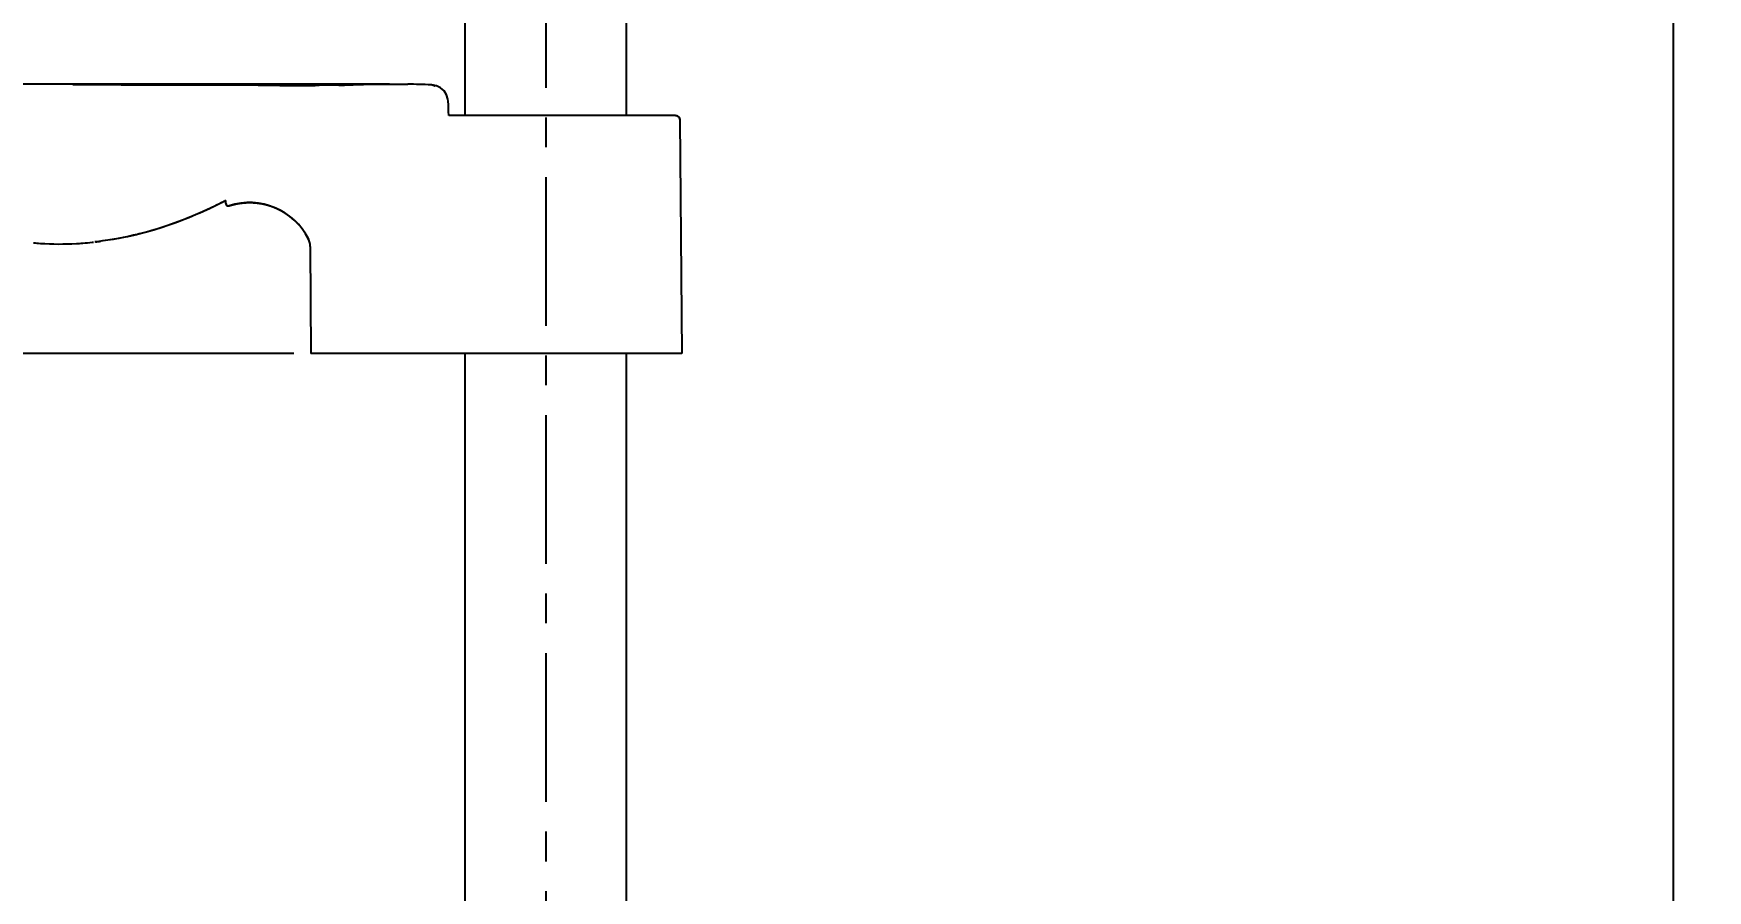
# Model space of a CAD drawing. Extents: x -5353 to -4933, y -5183 to -4589.
# Drawn here: x -5191.4 to -5092.8, y -5062.4 to -5012 of the extents above; entities that cross this region are included whole.
import ezdxf

# ---------------------------------------------------------------- set-up
doc = ezdxf.new("R2010")
doc.units = 0
doc.header["$LTSCALE"] = 7
doc.linetypes.add('CENTER', pattern=[2, 1.25, -0.25, 0.25, -0.25])
doc.layers.get('0').update_dxf_attribs({"color": 2, "linetype": 'CONTINUOUS'})
doc.layers.get('Defpoints').update_dxf_attribs({"linetype": 'CONTINUOUS'})
for name, color, linetype in [('DWG', 7, 'CONTINUOUS'), ('PRC5007_DXF_AXIS', 7, 'CONTINUOUS'), ('PRC5007_DXF_CONTINUOUS_LINE', 7, 'CONTINUOUS')]:
    doc.layers.add(name, color=color, linetype=linetype)
doc.styles.add('DD', font='romans', dxfattribs={"bigfont": 'GHS.shx'})
doc.dimstyles.new('DWJ', dxfattribs={"dimscale": 0, "dimtxt": 3.5, "dimasz": 3.5, "dimexe": 2, "dimexo": 1, "dimgap": 1, "dimtad": 1, "dimdec": 4, "dimdsep": 46, "dimtxsty": 'DD', "dimcen": 3, "dimclrd": 2, "dimclre": 2, "dimclrt": 2, "dimadec": 3, "dimazin": 2, "dimtfac": 1, "dimtdec": 4, "dimtmove": 0, "dimatfit": 3, "dimfxl": 1, "dimtvp": 1, "dimtolj": 1, "dimtzin": 0, "dimlwd": -1, "dimlwe": -1, "dimarcsym": 0})

# ---------------------------------------------------------------- blocks, each defined once
blk = doc.blocks.new('*D3')
at = {"layer": 'Defpoints', "color": 0, "transparency": 16777216}
for p in [(-5215.272, -5015.023), (-5210.228, -5015.023), (-5175.054, -5030.829)]:
    blk.add_point(p, dxfattribs=at)
at = {"layer": 'DWG', "color": 2, "transparency": 16777216}
for p, q in [((-5211.228, -5015.023), (-5217.272, -5015.023)), ((-5215.272, -5027.329), (-5215.272, -5018.523)), ((-5176.054, -5030.829), (-5217.272, -5030.829))]:
    blk.add_line(p, q, dxfattribs=at)
for points in [[(-5215.855, -5018.523), (-5214.688, -5018.523), (-5215.272, -5015.023)], [(-5215.855, -5027.329), (-5214.688, -5027.329), (-5215.272, -5030.829)]]:
    blk.add_solid(points, dxfattribs=at)
at = {"layer": 'DWG', "color": 2, "transparency": 16777216, "insert": (-5218.022, -5022.926), "char_height": 3.5, "attachment_point": 5, "rotation": 90, "style": 'DD'}
blk.add_mtext('\\A1;32', dxfattribs=at)
blk = doc.blocks.new('*D4')
at = {"layer": 'Defpoints', "color": 0, "transparency": 16777216}
for p in [(-5215.272, -5030.829), (-5175.054, -5030.829), (-5131.208, -5105.829)]:
    blk.add_point(p, dxfattribs=at)
at = {"layer": 'DWG', "color": 2, "transparency": 16777216}
for p, q in [((-5176.054, -5030.829), (-5217.272, -5030.829)), ((-5215.272, -5102.329), (-5215.272, -5034.329)), ((-5132.208, -5105.829), (-5217.272, -5105.829))]:
    blk.add_line(p, q, dxfattribs=at)
for points in [[(-5215.855, -5034.329), (-5214.688, -5034.329), (-5215.272, -5030.829)], [(-5215.855, -5102.329), (-5214.688, -5102.329), (-5215.272, -5105.829)]]:
    blk.add_solid(points, dxfattribs=at)
at = {"layer": 'DWG', "color": 2, "transparency": 16777216, "insert": (-5218.022, -5068.329), "char_height": 3.5, "attachment_point": 5, "rotation": 90, "style": 'DD'}
blk.add_mtext('\\A1;150', dxfattribs=at)
blk = doc.blocks.new('*D5')
at = {"layer": 'Defpoints', "color": 0, "transparency": 16777216}
for p in [(-5249.201, -4755.579), (-5131.208, -4755.579), (-5131.208, -5105.829)]:
    blk.add_point(p, dxfattribs=at)
at = {"layer": 'DWG', "color": 2, "transparency": 16777216}
for p, q in [((-5132.208, -4755.579), (-5251.201, -4755.579)), ((-5249.201, -5102.329), (-5249.201, -4759.079)), ((-5132.208, -5105.829), (-5251.201, -5105.829))]:
    blk.add_line(p, q, dxfattribs=at)
for points in [[(-5249.784, -4759.079), (-5248.617, -4759.079), (-5249.201, -4755.579)], [(-5249.784, -5102.329), (-5248.617, -5102.329), (-5249.201, -5105.829)]]:
    blk.add_solid(points, dxfattribs=at)
at = {"layer": 'DWG', "color": 2, "transparency": 16777216, "insert": (-5251.951, -4928.885), "char_height": 3.5, "attachment_point": 5, "rotation": 90, "style": 'DD'}
blk.add_mtext('\\A1;700', dxfattribs=at)
blk = doc.blocks.new('*D9')
at = {"layer": 'Defpoints', "color": 0, "transparency": 16777216}
for p in [(-5111.445, -4762.954), (-5094.819, -4762.954), (-5106.9, -5098.454)]:
    blk.add_point(p, dxfattribs=at)
at = {"layer": 'DWG', "color": 2, "transparency": 16777216}
for p, q in [((-5110.445, -4762.954), (-5092.819, -4762.954)), ((-5094.819, -5094.954), (-5094.819, -4766.454)), ((-5105.9, -5098.454), (-5092.819, -5098.454))]:
    blk.add_line(p, q, dxfattribs=at)
for points in [[(-5095.402, -4766.454), (-5094.236, -4766.454), (-5094.819, -4762.954)], [(-5095.402, -5094.954), (-5094.236, -5094.954), (-5094.819, -5098.454)]]:
    blk.add_solid(points, dxfattribs=at)
at = {"layer": 'DWG', "color": 2, "transparency": 16777216, "insert": (-5098.486, -4930.704), "char_height": 3.5, "attachment_point": 5, "rotation": 90, "style": 'DD'}
blk.add_mtext('\\A1;(670)', dxfattribs=at)

msp = doc.modelspace()

# ---------------------------------------------------------------- linework, layer by layer
at = {"color": 7, "linetype": 'Continuous'}
for p, q in [((-5174.09613, -5014.97887), (-5204.73685, -5014.97887)), ((-5173.39639, -5015.05399), (-5174.47973, -5015.05359)), ((-5171.81525, -5014.97887), (-5174.08851, -5014.97887)), ((-5170.41877, -5014.97887), (-5169.34606, -5014.98862)), ((-5167.91956, -5015.03322), (-5167.97059, -5015.03095)), ((-5153.5772, -5016.82887), (-5166.92625, -5016.82887)), ((-5153.32721, -5017.07669), (-5153.2072, -5030.82887)), ((-5180.05393, -5022.00289), (-5180.05393, -5021.83119)), ((-5187.71782, -5024.26387), (-5187.76591, -5024.26916)), ((-5175.08181, -5024.54008), (-5175.05437, -5030.82887)), ((-5153.2072, -5030.82887), (-5175.05437, -5030.82887))]:
    msp.add_line(p, q, dxfattribs=at)
for points in [[(-5166.96375, -5015.98135), (-5166.97632, -5015.86634), (-5167.0572, -5015.60743), (-5167.2048, -5015.37963), (-5167.40822, -5015.19993), (-5167.65242, -5015.08157), (-5167.91956, -5015.03322)], [(-5166.92625, -5016.82887), (-5166.93572, -5016.58837), (-5166.95231, -5016.21389), (-5166.96375, -5015.98132)]]:
    msp.add_lwpolyline(points, dxfattribs=at)
for centre, radius, start, end in [((-5179.09102, -5096.04057), 80.99633, 89.3397639, 89.933871), ((-5173.95642, -5139.87381), 124.89485, 90.0605868, 91.9276962), ((-5171.79174, -5065.10283), 50.12443, 92.6026849, 93.1670599), ((-5171.8035, -5064.84088), 49.86222, 91.8327037, 92.6028508), ((-5171.81755, -5064.35872), 49.37985, 90.0015968, 91.8343063), ((-5170.41875, -5074.03152), 59.05265, 90.0000241, 92.8902863), ((-5170.40698, -5071.8279), 56.84918, 87.5437226, 88.9307997), ((-5167.99707, -5015.66679), 0.63639, 83.1411819, 87.6153065), ((-5153.5772, -5017.07887), 0.25, 0.5, 90), ((-5179.90393, -5022.00289), 0.15, 180, 288.092922), ((-5178.65393, -5025.82887), 3.875, 26.5358566, 108.092922), ((-5189.78725, -5007.0438), 17.34794, 264.742851, 266.0860033), ((-5189.80511, -5007.30292), 17.08821, 266.0864263, 273.2229978), ((-5189.81951, -5007.08945), 17.30215, 273.230875, 274.4449957), ((-5189.82972, -5006.96049), 17.43151, 274.4455976, 276.3018781), ((-5189.83697, -5006.89166), 17.50073, 276.3007511, 276.5474541), ((-5189.82313, -5005.34756), 19.03311, 276.3506559, 277.2857406), ((-5176.0818, -5024.54444), 1, 0.25, 26.5358566)]:
    msp.add_arc(centre, radius, start, end, dxfattribs=at)
for points, start_tangent, end_tangent in [([(-5178.99754, -5015.04429), (-5181.48602, -5015.04121), (-5189.05261, -5015.03693)], (-0.99999894, 0.00145765), (-1, 0.00008873)), ([(-5178.1577, -5015.04964), (-5176.8643, -5015.05729), (-5175.78795, -5015.05953), (-5175.01136, -5015.05918), (-5174.561, -5015.05496)], (0.99995179, -0.00981915), (0.99970298, 0.024371)), ([(-5174.47973, -5015.05359), (-5174.49282, -5015.05357), (-5174.561, -5015.05496)], (-0.99988403, 0.01522907), (-0.99965141, -0.02640168)), ([(-5173.39639, -5015.05399), (-5173.1435, -5015.04177), (-5172.89054, -5015.03063), (-5172.63752, -5015.02057), (-5172.38445, -5015.0116), (-5172.13134, -5015.00371), (-5171.87818, -5014.99691), (-5171.625, -5014.99119), (-5171.37179, -5014.98656), (-5171.11856, -5014.98302), (-5170.86532, -5014.98056), (-5170.61208, -5014.97919), (-5170.35884, -5014.9789), (-5170.10561, -5014.9797), (-5169.8524, -5014.98159), (-5169.59921, -5014.98456), (-5169.34606, -5014.98862)], (0.99872792, 0.05042362), (0.999835, -0.01816492)), ([(-5167.92107, -5015.03496), (-5167.77857, -5015.06862), (-5167.73252, -5015.08697)], (0.99285565, -0.11932168), (0.91487358, -0.40374043)), ([(-5153.5772, -5016.82887), (-5153.57444, -5016.82889), (-5153.57167, -5016.82893), (-5153.5689, -5016.82901), (-5153.5661, -5016.82912), (-5153.5633, -5016.82926), (-5153.56049, -5016.82943), (-5153.55767, -5016.82964), (-5153.55484, -5016.82988), (-5153.552, -5016.83015), (-5153.54915, -5016.83045), (-5153.5463, -5016.83079), (-5153.54343, -5016.83116), (-5153.54056, -5016.83157), (-5153.53769, -5016.83202), (-5153.53481, -5016.83249), (-5153.53192, -5016.83301), (-5153.52903, -5016.83356), (-5153.52614, -5016.83414), (-5153.52324, -5016.83477), (-5153.52034, -5016.83542), (-5153.51744, -5016.83612), (-5153.51454, -5016.83685), (-5153.51164, -5016.83762), (-5153.50874, -5016.83843), (-5153.50584, -5016.83927), (-5153.50294, -5016.84016), (-5153.50004, -5016.84108), (-5153.49715, -5016.84204), (-5153.49426, -5016.84303), (-5153.49137, -5016.84407), (-5153.48849, -5016.84514), (-5153.48562, -5016.84625), (-5153.48275, -5016.8474), (-5153.47989, -5016.84859), (-5153.47704, -5016.84981), (-5153.4742, -5016.85108), (-5153.47136, -5016.85238), (-5153.46854, -5016.85372), (-5153.46573, -5016.8551), (-5153.46293, -5016.85652), (-5153.46014, -5016.85797), (-5153.45737, -5016.85946), (-5153.45461, -5016.86099), (-5153.45186, -5016.86256), (-5153.44913, -5016.86417), (-5153.44642, -5016.86581), (-5153.44372, -5016.86749), (-5153.44105, -5016.8692), (-5153.43839, -5016.87095), (-5153.43575, -5016.87274), (-5153.43313, -5016.87456), (-5153.43053, -5016.87642), (-5153.42795, -5016.87831), (-5153.42539, -5016.88024), (-5153.42286, -5016.8822), (-5153.42035, -5016.8842), (-5153.41786, -5016.88623), (-5153.4154, -5016.88829), (-5153.41297, -5016.89038), (-5153.41056, -5016.89251), (-5153.40818, -5016.89467), (-5153.40582, -5016.89686), (-5153.40349, -5016.89908), (-5153.4012, -5016.90133), (-5153.39893, -5016.90361), (-5153.39669, -5016.90591), (-5153.39448, -5016.90825), (-5153.3923, -5016.91061), (-5153.39015, -5016.913), (-5153.38804, -5016.91542), (-5153.38595, -5016.91786), (-5153.3839, -5016.92033), (-5153.38188, -5016.92282), (-5153.3799, -5016.92534), (-5153.37795, -5016.92788), (-5153.37603, -5016.93044), (-5153.37415, -5016.93302), (-5153.37231, -5016.93563), (-5153.3705, -5016.93825), (-5153.36872, -5016.9409), (-5153.36699, -5016.94356), (-5153.36528, -5016.94624), (-5153.36362, -5016.94894), (-5153.36199, -5016.95165), (-5153.3604, -5016.95439), (-5153.35884, -5016.95713), (-5153.35733, -5016.95989), (-5153.35585, -5016.96267), (-5153.35441, -5016.96545), (-5153.353, -5016.96825), (-5153.35164, -5016.97107), (-5153.35031, -5016.97389), (-5153.34902, -5016.97672), (-5153.34777, -5016.97956), (-5153.34656, -5016.98241), (-5153.34538, -5016.98527), (-5153.34425, -5016.98813), (-5153.34315, -5016.991), (-5153.34209, -5016.99388), (-5153.34107, -5016.99676), (-5153.34009, -5016.99964), (-5153.33914, -5017.00253), (-5153.33823, -5017.00542), (-5153.33736, -5017.00832), (-5153.33653, -5017.01121), (-5153.33573, -5017.01411), (-5153.33498, -5017.017), (-5153.33426, -5017.0199), (-5153.33357, -5017.02279), (-5153.33292, -5017.02568), (-5153.33231, -5017.02857), (-5153.33174, -5017.03145), (-5153.3312, -5017.03433), (-5153.3307, -5017.03721), (-5153.33023, -5017.04008), (-5153.32979, -5017.04295), (-5153.3294, -5017.0458), (-5153.32903, -5017.04866), (-5153.3287, -5017.0515), (-5153.32841, -5017.05434), (-5153.32814, -5017.05717), (-5153.32791, -5017.05999), (-5153.32772, -5017.0628), (-5153.32755, -5017.0656), (-5153.32742, -5017.06839), (-5153.32732, -5017.07117), (-5153.32725, -5017.07394), (-5153.32721, -5017.07669)], (1, 0), (0.00872654, -0.99996192)), ([(-5180.05393, -5021.83119), (-5180.31272, -5021.96572), (-5184.87978, -5023.73196), (-5187.30449, -5024.21329), (-5187.76591, -5024.26916)], (-0.88461244, -0.46632696), (-0.99414085, -0.10809239)), ([(-5180.05393, -5021.83119), (-5181.15808, -5022.37888), (-5184.63719, -5023.66652)], (-0.88461244, -0.46632696), (-0.96389934, -0.26626691)), ([(-5180.05393, -5022.00289), (-5180.05392, -5022.0048), (-5180.05389, -5022.00671), (-5180.05382, -5022.00864), (-5180.05374, -5022.01058), (-5180.05363, -5022.01252), (-5180.05349, -5022.01448), (-5180.05332, -5022.01645), (-5180.05313, -5022.01843), (-5180.05291, -5022.02042), (-5180.05266, -5022.02241), (-5180.05238, -5022.02442), (-5180.05208, -5022.02643), (-5180.05174, -5022.02845), (-5180.05138, -5022.03047), (-5180.05098, -5022.0325), (-5180.05056, -5022.03454), (-5180.0501, -5022.03658), (-5180.04962, -5022.03863), (-5180.0491, -5022.04067), (-5180.04855, -5022.04273), (-5180.04797, -5022.04478), (-5180.04735, -5022.04683), (-5180.04671, -5022.04889), (-5180.04603, -5022.05095), (-5180.04532, -5022.053), (-5180.04457, -5022.05506), (-5180.04379, -5022.05711), (-5180.04298, -5022.05916), (-5180.04214, -5022.0612), (-5180.04126, -5022.06325), (-5180.04034, -5022.06528), (-5180.0394, -5022.06731), (-5180.03842, -5022.06934), (-5180.0374, -5022.07135), (-5180.03635, -5022.07336), (-5180.03527, -5022.07536), (-5180.03415, -5022.07735), (-5180.033, -5022.07933), (-5180.03182, -5022.08129), (-5180.0306, -5022.08325), (-5180.02934, -5022.08519), (-5180.02806, -5022.08711), (-5180.02674, -5022.08903), (-5180.02539, -5022.09092), (-5180.024, -5022.0928), (-5180.02259, -5022.09466), (-5180.02114, -5022.09651), (-5180.01966, -5022.09833), (-5180.01814, -5022.10014), (-5180.0166, -5022.10192), (-5180.01503, -5022.10368), (-5180.01342, -5022.10542), (-5180.01179, -5022.10714), (-5180.01012, -5022.10884), (-5180.00843, -5022.11051), (-5180.00671, -5022.11215), (-5180.00496, -5022.11377), (-5180.00319, -5022.11536), (-5180.00139, -5022.11692), (-5179.99956, -5022.11846), (-5179.99771, -5022.11997), (-5179.99583, -5022.12145), (-5179.99393, -5022.1229), (-5179.992, -5022.12432), (-5179.99006, -5022.1257), (-5179.98809, -5022.12706), (-5179.9861, -5022.12839), (-5179.98409, -5022.12968), (-5179.98206, -5022.13094), (-5179.98002, -5022.13217), (-5179.97795, -5022.13336), (-5179.97587, -5022.13452), (-5179.97377, -5022.13564), (-5179.97166, -5022.13673), (-5179.96953, -5022.13779), (-5179.96739, -5022.13881), (-5179.96524, -5022.13979), (-5179.96308, -5022.14074), (-5179.9609, -5022.14165), (-5179.95872, -5022.14253), (-5179.95652, -5022.14337), (-5179.95432, -5022.14418), (-5179.95211, -5022.14495), (-5179.94989, -5022.14568), (-5179.94767, -5022.14638), (-5179.94544, -5022.14704), (-5179.94321, -5022.14766), (-5179.94098, -5022.14825), (-5179.93874, -5022.1488), (-5179.93651, -5022.14931), (-5179.93427, -5022.14979), (-5179.93203, -5022.15024), (-5179.92979, -5022.15065), (-5179.92756, -5022.15102), (-5179.92533, -5022.15136), (-5179.9231, -5022.15166), (-5179.92088, -5022.15193), (-5179.91866, -5022.15217), (-5179.91644, -5022.15237), (-5179.91424, -5022.15254), (-5179.91204, -5022.15267), (-5179.90984, -5022.15278), (-5179.90766, -5022.15285), (-5179.90548, -5022.15288), (-5179.90332, -5022.15289), (-5179.90116, -5022.15287), (-5179.89902, -5022.15281), (-5179.89689, -5022.15273), (-5179.89477, -5022.15261), (-5179.89266, -5022.15247), (-5179.89056, -5022.1523), (-5179.88848, -5022.15209), (-5179.88642, -5022.15187), (-5179.88436, -5022.15161), (-5179.88232, -5022.15133), (-5179.8803, -5022.15102), (-5179.87829, -5022.15069), (-5179.8763, -5022.15033), (-5179.87433, -5022.14994), (-5179.87237, -5022.14953), (-5179.87043, -5022.1491), (-5179.86851, -5022.14865), (-5179.8666, -5022.14817), (-5179.86472, -5022.14767), (-5179.86285, -5022.14716), (-5179.861, -5022.14662), (-5179.85916, -5022.14606), (-5179.85735, -5022.14548)], (0, -1), (0.9505541, 0.31055901)), ([(-5179.85735, -5022.14548), (-5179.83852, -5022.13938), (-5179.81963, -5022.13336), (-5179.80067, -5022.12744), (-5179.78164, -5022.1216), (-5179.76255, -5022.11584), (-5179.74339, -5022.11018), (-5179.72417, -5022.1046), (-5179.70489, -5022.09911), (-5179.68554, -5022.09371), (-5179.66613, -5022.08841), (-5179.64666, -5022.08319), (-5179.62713, -5022.07807), (-5179.60753, -5022.07304), (-5179.58788, -5022.06811), (-5179.56817, -5022.06326), (-5179.54839, -5022.05852), (-5179.52856, -5022.05387), (-5179.50867, -5022.04932), (-5179.48873, -5022.04486), (-5179.46872, -5022.0405), (-5179.44866, -5022.03624), (-5179.42855, -5022.03209), (-5179.40838, -5022.02803), (-5179.38816, -5022.02407), (-5179.36788, -5022.02021), (-5179.34755, -5022.01646), (-5179.32717, -5022.0128), (-5179.30674, -5022.00926), (-5179.28626, -5022.00581), (-5179.26572, -5022.00247), (-5179.24514, -5021.99924), (-5179.22451, -5021.99611), (-5179.20383, -5021.99309), (-5179.18311, -5021.99018), (-5179.16234, -5021.98737), (-5179.14152, -5021.98467), (-5179.12066, -5021.98208), (-5179.09976, -5021.9796), (-5179.07881, -5021.97724), (-5179.05782, -5021.97498), (-5179.03679, -5021.97283), (-5179.01572, -5021.9708), (-5178.99461, -5021.96888), (-5178.97346, -5021.96707), (-5178.95228, -5021.96537), (-5178.93105, -5021.96379), (-5178.90979, -5021.96233), (-5178.8885, -5021.96098), (-5178.86717, -5021.95974), (-5178.8458, -5021.95863), (-5178.82441, -5021.95762), (-5178.80298, -5021.95674), (-5178.78152, -5021.95597), (-5178.76003, -5021.95533), (-5178.73851, -5021.9548), (-5178.71697, -5021.95439), (-5178.6954, -5021.95409), (-5178.6738, -5021.95392), (-5178.65218, -5021.95387), (-5178.63053, -5021.95394), (-5178.60886, -5021.95414), (-5178.58716, -5021.95445), (-5178.56545, -5021.95488), (-5178.54372, -5021.95544), (-5178.52196, -5021.95612), (-5178.50019, -5021.95692), (-5178.4784, -5021.95785), (-5178.4566, -5021.9589), (-5178.43478, -5021.96008), (-5178.41294, -5021.96137), (-5178.39109, -5021.9628), (-5178.36923, -5021.96435), (-5178.34736, -5021.96602), (-5178.32548, -5021.96782), (-5178.30359, -5021.96974), (-5178.2817, -5021.97179), (-5178.25979, -5021.97397), (-5178.23788, -5021.97627), (-5178.21597, -5021.9787), (-5178.19405, -5021.98126), (-5178.17213, -5021.98394), (-5178.15021, -5021.98675), (-5178.12829, -5021.98969), (-5178.10636, -5021.99276), (-5178.08444, -5021.99595), (-5178.06253, -5021.99927), (-5178.04062, -5022.00272), (-5178.01871, -5022.00629), (-5177.99681, -5022.01), (-5177.97491, -5022.01383), (-5177.95303, -5022.01779), (-5177.93115, -5022.02188), (-5177.90929, -5022.02609), (-5177.88744, -5022.03044), (-5177.8656, -5022.03491), (-5177.84377, -5022.03951), (-5177.82196, -5022.04424), (-5177.80016, -5022.0491), (-5177.77839, -5022.05408), (-5177.75663, -5022.0592), (-5177.73489, -5022.06444), (-5177.71317, -5022.06981), (-5177.69148, -5022.0753), (-5177.6698, -5022.08093), (-5177.64815, -5022.08668), (-5177.62653, -5022.09256), (-5177.60493, -5022.09856), (-5177.58336, -5022.1047), (-5177.56182, -5022.11096), (-5177.54031, -5022.11734), (-5177.51883, -5022.12385), (-5177.49738, -5022.13049), (-5177.47597, -5022.13726), (-5177.45458, -5022.14415), (-5177.43324, -5022.15117), (-5177.41193, -5022.15831), (-5177.39066, -5022.16558), (-5177.36942, -5022.17297), (-5177.34823, -5022.18048), (-5177.32708, -5022.18812), (-5177.30596, -5022.19589), (-5177.2849, -5022.20377), (-5177.26387, -5022.21178), (-5177.24289, -5022.21991), (-5177.22196, -5022.22817), (-5177.20107, -5022.23655), (-5177.18024, -5022.24504), (-5177.15945, -5022.25366), (-5177.13871, -5022.2624), (-5177.11802, -5022.27126), (-5177.09739, -5022.28024), (-5177.07681, -5022.28934), (-5177.05628, -5022.29856), (-5177.03581, -5022.30789), (-5177.0154, -5022.31735), (-5176.99504, -5022.32692), (-5176.97475, -5022.3366), (-5176.95451, -5022.34641), (-5176.93433, -5022.35633), (-5176.91422, -5022.36636), (-5176.89416, -5022.37651), (-5176.87417, -5022.38677), (-5176.85425, -5022.39715), (-5176.83439, -5022.40763), (-5176.8146, -5022.41823), (-5176.79487, -5022.42895), (-5176.77521, -5022.43977), (-5176.75563, -5022.4507), (-5176.73611, -5022.46174), (-5176.71666, -5022.47289), (-5176.69729, -5022.48415), (-5176.67798, -5022.49552), (-5176.65876, -5022.50699), (-5176.6396, -5022.51857), (-5176.62053, -5022.53026), (-5176.60152, -5022.54205), (-5176.5826, -5022.55394), (-5176.56375, -5022.56593), (-5176.54499, -5022.57803), (-5176.5263, -5022.59023), (-5176.50769, -5022.60253), (-5176.48917, -5022.61494), (-5176.47072, -5022.62744), (-5176.45236, -5022.64003), (-5176.43408, -5022.65273), (-5176.41589, -5022.66552), (-5176.39778, -5022.67841), (-5176.37976, -5022.6914), (-5176.36183, -5022.70448), (-5176.34398, -5022.71765), (-5176.32622, -5022.73091), (-5176.30855, -5022.74427), (-5176.29097, -5022.75772), (-5176.27348, -5022.77125), (-5176.25607, -5022.78488), (-5176.23877, -5022.7986), (-5176.22155, -5022.8124), (-5176.20442, -5022.82629), (-5176.18739, -5022.84026), (-5176.17046, -5022.85432), (-5176.15361, -5022.86846), (-5176.13687, -5022.88269), (-5176.12022, -5022.897), (-5176.10366, -5022.91139), (-5176.0872, -5022.92586), (-5176.07084, -5022.94041), (-5176.05458, -5022.95503), (-5176.03841, -5022.96974), (-5176.02235, -5022.98452), (-5176.00638, -5022.99937), (-5175.99051, -5023.0143), (-5175.97475, -5023.02931), (-5175.95908, -5023.04438), (-5175.94352, -5023.05953), (-5175.92806, -5023.07475), (-5175.9127, -5023.09004), (-5175.89744, -5023.10539), (-5175.88228, -5023.12082), (-5175.86723, -5023.13631), (-5175.85228, -5023.15186), (-5175.83744, -5023.16749), (-5175.8227, -5023.18317), (-5175.80807, -5023.19892), (-5175.79354, -5023.21473), (-5175.77911, -5023.2306), (-5175.76479, -5023.24653), (-5175.75058, -5023.26252), (-5175.73648, -5023.27857), (-5175.72248, -5023.29467), (-5175.70858, -5023.31083), (-5175.6948, -5023.32705), (-5175.68112, -5023.34331), (-5175.66755, -5023.35964), (-5175.65409, -5023.37601), (-5175.64073, -5023.39243), (-5175.62749, -5023.40891), (-5175.61435, -5023.42543), (-5175.60132, -5023.442), (-5175.5884, -5023.45862), (-5175.57558, -5023.47529), (-5175.56288, -5023.49199), (-5175.55029, -5023.50875), (-5175.5378, -5023.52554), (-5175.52542, -5023.54238), (-5175.51316, -5023.55926), (-5175.501, -5023.57618), (-5175.48895, -5023.59314), (-5175.47701, -5023.61014), (-5175.46519, -5023.62717), (-5175.45347, -5023.64424), (-5175.44186, -5023.66134), (-5175.43036, -5023.67848), (-5175.41897, -5023.69566), (-5175.40769, -5023.71286), (-5175.39652, -5023.7301), (-5175.38546, -5023.74737), (-5175.3745, -5023.76466), (-5175.36366, -5023.78199), (-5175.35293, -5023.79934), (-5175.34231, -5023.81672), (-5175.3318, -5023.83413), (-5175.32139, -5023.85156), (-5175.3111, -5023.86901), (-5175.30091, -5023.88649), (-5175.29083, -5023.90399), (-5175.28087, -5023.92151), (-5175.27101, -5023.93905), (-5175.26126, -5023.95661), (-5175.25162, -5023.97419), (-5175.24208, -5023.99179), (-5175.23266, -5024.0094), (-5175.22334, -5024.02703), (-5175.21413, -5024.04467), (-5175.20503, -5024.06233), (-5175.19603, -5024.08), (-5175.18715, -5024.09769)], (0.9505541, 0.31055901), (0.44675779, -0.89465495)), ([(-5184.63719, -5023.66652), (-5185.32062, -5023.84282), (-5187.40939, -5024.227)], (-0.96389934, -0.26626691), (-0.99192562, -0.12682098)), ([(-5175.08181, -5024.54008), (-5175.08197, -5024.52586), (-5175.08234, -5024.51162), (-5175.08291, -5024.49737), (-5175.08369, -5024.4831), (-5175.08466, -5024.46883), (-5175.08585, -5024.45457), (-5175.08724, -5024.4403), (-5175.08884, -5024.42604), (-5175.09064, -5024.4118), (-5175.09265, -5024.39757), (-5175.09486, -5024.38337), (-5175.09728, -5024.36919), (-5175.0999, -5024.35504), (-5175.10273, -5024.34092), (-5175.10576, -5024.32685), (-5175.109, -5024.31282), (-5175.11243, -5024.29883), (-5175.11607, -5024.2849), (-5175.11991, -5024.27103), (-5175.12394, -5024.25721), (-5175.12817, -5024.24347), (-5175.1326, -5024.22979), (-5175.13722, -5024.21618), (-5175.14203, -5024.20265), (-5175.14703, -5024.18921), (-5175.15221, -5024.17585), (-5175.15759, -5024.16257), (-5175.16314, -5024.1494), (-5175.16888, -5024.13631), (-5175.17479, -5024.12333), (-5175.18088, -5024.11046), (-5175.18715, -5024.09769)], (-0.00436331, 0.99999048), (-0.44675779, 0.89465495))]:
    msp.add_spline(points, degree=3, dxfattribs=dict(at, start_tangent=start_tangent, end_tangent=end_tangent))
at = {"layer": 'PRC5007_DXF_AXIS', "color": 2, "linetype": 'CENTER'}
msp.add_line((-5161.2079, -4754.45387), (-5161.2079, -5106.95387), dxfattribs=at)
at = {"layer": 'PRC5007_DXF_CONTINUOUS_LINE', "color": 7, "linetype": 'Continuous'}
for p, q in [((-5165.9579, -5016.82887), (-5165.9579, -4943.06207)), ((-5156.4579, -5016.82887), (-5156.4579, -4943.06219)), ((-5165.9579, -5091.41911), (-5165.9579, -5030.82887)), ((-5156.4579, -5091.3261), (-5156.4579, -5030.82887))]:
    msp.add_line(p, q, dxfattribs=at)

# ---------------------------------------------------------------- dimensions: what is measured, and where the dimension line sits
at = {"layer": 'DWG'}
dim = msp.add_linear_dim(base=(-5249.20064, -4755.57887), p1=(-5131.2079, -5105.82887), p2=(-5131.2079, -4755.57887), angle=90, text='700', dimstyle='DWJ', override={"dimscale": 1}, dxfattribs=at)
dim.commit()
dim.dimension.update_dxf_attribs({"geometry": '*D5', "text_midpoint": (-5249.20064, -4928.88465), "dimtype": 128})
for base, p1, p2, text, picture, middle in [((-5094.81911, -4762.95387), (-5106.89984, -5098.45387), (-5111.44479, -4762.95387), '(670)', '*D9', (-5098.48578, -4930.70387)), ((-5215.27158, -5015.02323), (-5175.05437, -5030.82887), (-5210.22812, -5015.02323), '32', '*D3', (-5218.02158, -5022.92605)), ((-5215.27158, -5030.82887), (-5131.2079, -5105.82887), (-5175.05437, -5030.82887), '150', '*D4', (-5218.02158, -5068.32887))]:
    dim = msp.add_linear_dim(base=base, p1=p1, p2=p2, angle=90, text=text, dimstyle='DWJ', override={"dimscale": 1}, dxfattribs=at)
    dim.commit()
    dim.dimension.update_dxf_attribs({"geometry": picture, "text_midpoint": middle})

doc.saveas('drawing.dxf')
